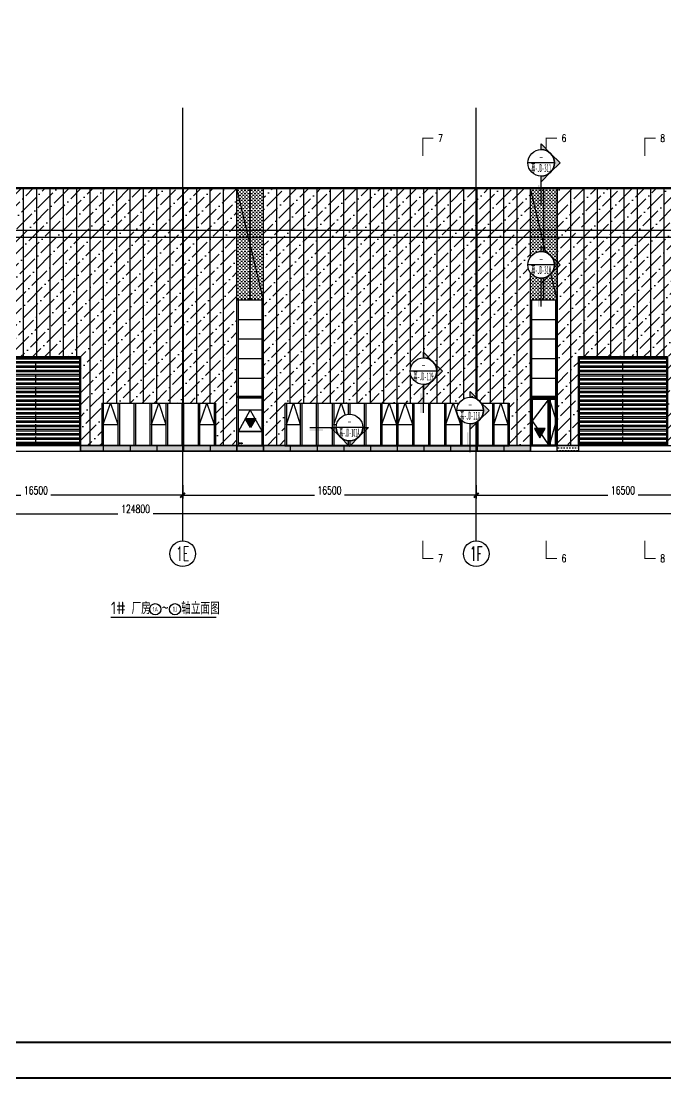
# Model space of a CAD drawing. Extents: x -2072575 to 87763, y 445513 to 805276.
# Drawn here: x -1997922 to -1961680, y 472207 to 531657 of the extents above; entities that cross this region are included whole.
import ezdxf
from ezdxf.enums import TextEntityAlignment as Align

# ---------------------------------------------------------------- set-up
doc = ezdxf.new("R2010")
doc.units = 0
doc.header["$LTSCALE"] = 1000
for name, pattern in [('__DASH', [0.35, 0.25, -0.1]), ('CENTER', [2, 1.25, -0.25, 0.25, -0.25]), ('CENTER2', [28.575, 19.05, -3.175, 3.175, -3.175]), ('DOT', [0.25, 0, -0.25]), ('DOTE', [2.42, 2, -0.2, 0.02, -0.2])]:
    doc.linetypes.add(name, pattern=pattern)
doc.layers.get('Defpoints').update_dxf_attribs({"color": 210})
for name, color, linetype in [('!ZN1-填充-8', 8, 'Continuous'), ('!ZN1-文字-7', 7, 'Continuous'), ('!ZN1-标注-173', 173, 'Continuous'), ('!ZN3-玻璃幕墙-4', 4, 'Continuous'), ('!ZN4-辅助材料-1', 1, 'Continuous'), ('!ZN7-索引-3', 3, 'Continuous'), ('0-cxFrame', 155, 'Continuous'), ('3符号', 3, 'Continuous'), ('3铝板幕墙', 3, 'Continuous'), ('4玻璃幕墙', 4, 'Continuous'), ('A-AXIS-DOTE', 14, 'DOTE'), ('A-AXIS-DP', 126, 'Continuous'), ('A-HATCH-2', 251, 'Continuous'), ('A-LIN-V', 9, 'Continuous'), ('A-门窗表显示尺寸', 160, 'Continuous'), ('AS-WALL', 40, 'Continuous'), ('DIM', 173, 'Continuous'), ('DIM_SYMB', 3, 'Continuous'), ('DOT', 8, 'DOT'), ('DOTE', 1, 'CENTER'), ('IE-填充-JYZS', 7, 'Continuous'), ('PUB_TEXT', 7, 'Continuous'), ('压型钢板', 23, 'Continuous')]:
    doc.layers.add(name, color=color, linetype=linetype)
doc.layers.add('0-cxText', color=131, linetype='Continuous', lineweight=25)
doc.layers.add('A-WALL-HATCH', color=8, linetype='Continuous', lineweight=13)
doc.styles.add('_TCH_AXIS', font='COMPLEX', dxfattribs={"bigfont": 'GBCBIG'})
doc.styles.add('_TCH_LABEL', font='COMPLEX', dxfattribs={"bigfont": 'GBCBIG'})
doc.styles.add('A-STANDARD', font='SIMPLEX', dxfattribs={"bigfont": 'GBCBIG'})
doc.styles.add('cx_tuming', font='simhei.ttf')
doc.styles.add('cx_tuqian1', font='')
doc.styles.add('DHTEXT-1', font='romans.shx', dxfattribs={"width": 0.7, "bigfont": 'chinese.shx'})
doc.styles.get("Standard").update_dxf_attribs({"font": 'gbenor.shx', "bigfont": 'gbcbig.shx'})
doc.styles.add('中南符号', font='simhei.ttf')
doc.styles.add('样式 1', font='romans.shx', dxfattribs={"width": 0.7, "bigfont": 'chinese.shx'})
doc.styles.add('黑体', font='simhei.ttf', dxfattribs={"height": 12})
doc.styles.get('cx_tuqian1').set_extended_font_data('SimSun')
doc.dimstyles.new('ZN180', dxfattribs={"dimscale": 180, "dimtxt": 2.5, "dimasz": 1.5, "dimexe": 1, "dimexo": 2, "dimgap": 0.9, "dimtad": 1, "dimdec": 0, "dimdsep": 46, "dimtxsty": 'DHTEXT-1', "dimblk": 'ARCHTICK', "dimcen": 2.5, "dimclrd": 173, "dimclre": 173, "dimclrt": 7, "dimazin": 2, "dimtfac": 1, "dimtdec": 0, "dimtix": 1, "dimtmove": 2, "dimatfit": 3, "dimfxl": 0, "dimarcsym": 0})
pattern_1 = [(45, (0, 4578.2), (252.5697, 926.08891), [1190.625, -238.125, 0, -238.125])]
pattern_2 = [(0, (0, 4578.19), (95.25, 95.25), [95.25, -95.25])]

# ---------------------------------------------------------------- blocks, each defined once
blk = doc.blocks.new('*U88')
at = {"layer": '!ZN3-玻璃幕墙-4', "color": 7, "ltscale": 10}
blk.add_lwpolyline([(0, 0), (670, 1200), (1340, 0)], dxfattribs=at)
blk = doc.blocks.new('消防救援口标识')
blk.add_wipeout([(0, 0), (-150, 260), (150, 260)]).dxf.layer = '!ZN1-标注-173'
at = {"layer": '!ZN1-填充-8'}
h = blk.add_hatch(color=252, dxfattribs=at)
h.dxf.hatch_style = 1
h.paths.add_polyline_path([(0, 0), (-150, 260), (150, 260)])
at = {"layer": '!ZN1-标注-173'}
blk.add_lwpolyline([(0, 0), (-150, 260), (150, 260)], close=True, dxfattribs=at)
at = {"layer": '!ZN1-文字-7', "ltscale": 1.5, "style": '样式 1', "width": 0.7}
blk.add_text('消', height=120, dxfattribs=at).set_placement((-62, 164), align=Align.MIDDLE_LEFT)
blk = doc.blocks.new('er446')
at = {"layer": '4玻璃幕墙', "ltscale": 1.5}
for p, q in [((-1821070, 519237), (-1822410, 519237)), ((-1821070, 518037), (-1822410, 518037))]:
    blk.add_line(p, q, dxfattribs=at)
at = {"layer": '!ZN3-玻璃幕墙-4', "ltscale": 500}
blk.add_blockref('*U88', (-1822410, 518037), dxfattribs=at)
at = {"layer": 'A-门窗表显示尺寸', "color": 3, "style": 'A-STANDARD', "width": 0.705882}
blk.add_text('C1584', height=59.5, dxfattribs=at).set_placement((-1822380, 517350))
at = {"layer": '!ZN4-辅助材料-1', "xscale": 2, "yscale": 2, "zscale": 2}
blk.add_blockref('消防救援口标识', (-1821724, 518256), dxfattribs=at)
blk = doc.blocks.new('w4243')
at = {"layer": '!ZN4-辅助材料-1', "xscale": 2, "yscale": 2, "zscale": 2}
blk.add_blockref('消防救援口标识', (-1646421, 506714), dxfattribs=at)
blk = doc.blocks.new('WM1328')
at = {"layer": '4玻璃幕墙'}
for p, q in [((-1822540, 519937), (-1821040, 519937)), ((-1822540, 517237), (-1822540, 519937)), ((-1822490, 517237), (-1822490, 519887)), ((-1822490, 519887), (-1822090, 519887)), ((-1822440, 517287), (-1822440, 519837)), ((-1822440, 519837), (-1822140, 519837)), ((-1822090, 519887), (-1821090, 519887)), ((-1822040, 519837), (-1821140, 519837)), ((-1821040, 517237), (-1822540, 517237)), ((-1822140, 517287), (-1822440, 517287)), ((-1821140, 517287), (-1822040, 517287))]:
    blk.add_line(p, q, dxfattribs=at)
at = {"layer": 'A-WALL-HATCH'}
blk.add_blockref('w4243', (-175149, 10966), dxfattribs=at)
at = {"layer": '4玻璃幕墙'}
for p, q in [((-1822140, 519837), (-1822140, 517287)), ((-1822090, 517237), (-1822090, 519887)), ((-1822040, 517287), (-1822040, 519837)), ((-1821140, 519837), (-1821140, 517287)), ((-1821090, 519887), (-1821090, 517237)), ((-1821040, 519937), (-1821040, 517237))]:
    blk.add_line(p, q, dxfattribs=at)
for points in [[(-1822090, 519887), (-1822490, 518640), (-1822090, 517237)], [(-1822090, 519887), (-1821140, 518630), (-1822090, 517237)]]:
    blk.add_lwpolyline(points, dxfattribs=at)
blk = doc.blocks.new('_ArchTick')
at = {"color": 0, "linetype": 'ByBlock', "const_width": 0.4}
blk.add_lwpolyline([(-0.5, -0.5), (0.5, 0.5)], dxfattribs=at)
blk = doc.blocks.new('*D2029')
at = {"layer": 'Defpoints', "color": 0, "ltscale": 1800, "transparency": 16777216}
for p in [(0, -1855), (124800, -1855), (124800, -3824)]:
    blk.add_point(p, dxfattribs=at)
at = {"layer": 'DIM', "color": 173, "linetype": 'ByBlock', "lineweight": -2, "ltscale": 1800, "transparency": 16777216}
for p, q in [((0, -2215), (0, -4004)), ((124800, -2215), (124800, -4004)), ((0, -3824), (61456, -3824)), ((124800, -3824), (63445, -3824))]:
    blk.add_line(p, q, dxfattribs=at)
at = {"layer": 'DIM', "color": 173, "lineweight": -2, "ltscale": 1800, "transparency": 16777216, "xscale": 270, "yscale": 270, "zscale": 270, "rotation": 180}
blk.add_blockref('_ArchTick', (0, -3824), dxfattribs=at)
at = {"layer": 'DIM', "color": 173, "lineweight": -2, "ltscale": 1800, "transparency": 16777216, "xscale": 270, "yscale": 270, "zscale": 270}
blk.add_blockref('_ArchTick', (124800, -3824), dxfattribs=at)
at = {"layer": 'DIM', "color": 7, "ltscale": 1800, "transparency": 16777216, "insert": (62450, -3549), "char_height": 450, "attachment_point": 5, "style": 'DHTEXT-1'}
blk.add_mtext('124800', dxfattribs=at)
blk = doc.blocks.new('*D2037')
at = {"layer": 'Defpoints', "color": 0, "ltscale": 1800, "transparency": 16777216}
for p in [(81600, -1855), (98100, -1855), (98100, -2784)]:
    blk.add_point(p, dxfattribs=at)
at = {"layer": 'DIM', "color": 173, "linetype": 'ByBlock', "lineweight": -2, "ltscale": 1800, "transparency": 16777216}
for p, q in [((81600, -2215), (81600, -2964)), ((98100, -2215), (98100, -2964)), ((81600, -2784), (89006, -2784)), ((98100, -2784), (90695, -2784))]:
    blk.add_line(p, q, dxfattribs=at)
at = {"layer": 'DIM', "color": 173, "lineweight": -2, "ltscale": 1800, "transparency": 16777216, "xscale": 270, "yscale": 270, "zscale": 270, "rotation": 180}
blk.add_blockref('_ArchTick', (81600, -2784), dxfattribs=at)
at = {"layer": 'DIM', "color": 173, "lineweight": -2, "ltscale": 1800, "transparency": 16777216, "xscale": 270, "yscale": 270, "zscale": 270}
blk.add_blockref('_ArchTick', (98100, -2784), dxfattribs=at)
at = {"layer": 'DIM', "color": 7, "ltscale": 1800, "transparency": 16777216, "insert": (89850, -2509), "char_height": 450, "attachment_point": 5, "style": 'DHTEXT-1'}
blk.add_mtext('16500', dxfattribs=at)
blk = doc.blocks.new('*D2038')
at = {"layer": 'Defpoints', "color": 0, "ltscale": 1800, "transparency": 16777216}
for p in [(65100, -1855), (81600, -1855), (81600, -2784)]:
    blk.add_point(p, dxfattribs=at)
at = {"layer": 'DIM', "color": 173, "linetype": 'ByBlock', "lineweight": -2, "ltscale": 1800, "transparency": 16777216}
for p, q in [((65100, -2215), (65100, -2964)), ((81600, -2215), (81600, -2964)), ((65100, -2784), (72506, -2784)), ((81600, -2784), (74195, -2784))]:
    blk.add_line(p, q, dxfattribs=at)
at = {"layer": 'DIM', "color": 173, "lineweight": -2, "ltscale": 1800, "transparency": 16777216, "xscale": 270, "yscale": 270, "zscale": 270, "rotation": 180}
blk.add_blockref('_ArchTick', (65100, -2784), dxfattribs=at)
at = {"layer": 'DIM', "color": 173, "lineweight": -2, "ltscale": 1800, "transparency": 16777216, "xscale": 270, "yscale": 270, "zscale": 270}
blk.add_blockref('_ArchTick', (81600, -2784), dxfattribs=at)
at = {"layer": 'DIM', "color": 7, "ltscale": 1800, "transparency": 16777216, "insert": (73350, -2509), "char_height": 450, "attachment_point": 5, "style": 'DHTEXT-1'}
blk.add_mtext('16500', dxfattribs=at)
blk = doc.blocks.new('*D2039')
at = {"layer": 'Defpoints', "color": 0, "ltscale": 1800, "transparency": 16777216}
for p in [(48600, -1855), (65100, -1855), (65100, -2784)]:
    blk.add_point(p, dxfattribs=at)
at = {"layer": 'DIM', "color": 173, "linetype": 'ByBlock', "lineweight": -2, "ltscale": 1800, "transparency": 16777216}
for p, q in [((48600, -2215), (48600, -2964)), ((65100, -2215), (65100, -2964)), ((48600, -2784), (56006, -2784)), ((65100, -2784), (57695, -2784))]:
    blk.add_line(p, q, dxfattribs=at)
at = {"layer": 'DIM', "color": 173, "lineweight": -2, "ltscale": 1800, "transparency": 16777216, "xscale": 270, "yscale": 270, "zscale": 270, "rotation": 180}
blk.add_blockref('_ArchTick', (48600, -2784), dxfattribs=at)
at = {"layer": 'DIM', "color": 173, "lineweight": -2, "ltscale": 1800, "transparency": 16777216, "xscale": 270, "yscale": 270, "zscale": 270}
blk.add_blockref('_ArchTick', (65100, -2784), dxfattribs=at)
at = {"layer": 'DIM', "color": 7, "ltscale": 1800, "transparency": 16777216, "insert": (56850, -2509), "char_height": 450, "attachment_point": 5, "style": 'DHTEXT-1'}
blk.add_mtext('16500', dxfattribs=at)
blk = doc.blocks.new('卓越-轴号')
blk.add_circle((0, 0), 4)
at = {"color": 0, "style": '_TCH_AXIS', "width": 1.041667, "flags": 8}
blk.add_attdef('A', text='', height=4.48, dxfattribs=at).set_placement((-2, -2.24), (2, -2.24), align=Align.FIT)
blk = doc.blocks.new('*U91')
at = {"layer": '!ZN3-玻璃幕墙-4', "color": 7, "ltscale": 10}
blk.add_lwpolyline([(0, 0), (415, 1200), (830, 0)], dxfattribs=at)
blk = doc.blocks.new('*U89')
at = {"layer": '!ZN3-玻璃幕墙-4', "color": 7, "ltscale": 10}
blk.add_lwpolyline([(0, 0), (410, 1200), (820, 0)], dxfattribs=at)
blk = doc.blocks.new('*U92')
at = {"layer": '!ZN3-玻璃幕墙-4', "color": 7, "ltscale": 10}
blk.add_lwpolyline([(0, 0), (390, 1200), (780, 0)], dxfattribs=at)
blk = doc.blocks.new('TK22.A1 L(Dragon)')
at = {"layer": '0-cxFrame', "color": 7, "const_width": 0.5}
blk.add_lwpolyline([(0, 0), (-841, 0), (-841, 594), (0, 594)], close=True, dxfattribs=at)
at = {"layer": '0-cxFrame', "const_width": 0.5}
blk.add_lwpolyline([(-80, 10), (-821, 10), (-821, 584), (-80, 584)], close=True, dxfattribs=at)
at = {"style": '黑体', "flags": 4}
blk.add_attdef('图幅', text='', height=3.3, dxfattribs=at).set_placement((-40, 3), align=Align.RIGHT)
at = {"layer": '0-cxText', "flags": 4}
for tag, height, style, p in [('建设单位', 3.5, 'cx_tuming', (-45, 240)), ('项目名称', 3.5, 'cx_tuming', (-45, 210)), ('子项名称', 3.5, 'cx_tuming', (-45, 180)), ('工程编号', 3.3, 'cx_tuqian1', (-35, 165)), ('图名1', 3.5, 'cx_tuming', (-45, 87)), ('图名2', 3.5, 'cx_tuming', (-45, 79)), ('图名3', 3.5, 'cx_tuming', (-45, 71)), ('出图日期', 3.3, 'cx_tuqian1', (-39, 60)), ('专业', 3.3, 'cx_tuqian1', (-55, 52)), ('图号', 3.3, 'cx_tuqian1', (-55, 44)), ('版次', 3.3, 'cx_tuqian1', (-20, 44))]:
    blk.add_attdef(tag, text='', height=height, dxfattribs=dict(at, style=style)).set_placement(p, align=Align.MIDDLE)
at = {"layer": 'Defpoints', "color": 6, "flags": 4}
for tag, height, style, p in [('tufu', 3.3, '黑体', (-12, 12)), ('dwfname', 4, 'cx_tuqian1', (-80, 3))]:
    blk.add_attdef(tag, text='', height=height, dxfattribs=dict(at, style=style)).set_placement(p, align=Align.RIGHT)
blk = doc.blocks.new('*U142')
at = {"const_width": 0.5}
for points in [[(6, 0), (0, 0), (0, -10)], [(6, -236.19), (0, -236.19), (0, -226.19)]]:
    blk.add_lwpolyline(points, dxfattribs=at)
at = {"color": 0, "style": '_TCH_LABEL', "width": 0.705882, "flags": 8}
for tag, p in [('编号上', (10.01, 0)), ('编号下', (10.01, -236.19))]:
    blk.add_attdef(tag, text='', height=4.25, dxfattribs=at).set_placement(p, align=Align.MIDDLE_CENTER)
blk = doc.blocks.new('*U151')
blk.add_trace([(0, -1.25), (0, -0.75), (5, -1.25), (5, -0.75)])
blk = doc.blocks.new('*U152')
at = {"linetype": 'Continuous'}
blk.add_wipeout([(0.09, -5), (0.46, -4.98), (0.83, -4.94), (1.19, -4.86), (1.55, -4.76), (1.89, -4.63), (2.23, -4.48), (2.55, -4.3), (2.87, -4.1), (3.16, -3.88), (3.44, -3.64), (3.7, -3.37), (3.94, -3.09), (4.15, -2.79), (4.35, -2.48), (4.52, -2.15), (4.67, -1.81), (4.79, -1.46), (4.88, -1.1), (4.95, -0.74), (4.99, -0.37), (5, 0), (4.99, 0.37), (4.95, 0.74), (4.88, 1.1), (4.79, 1.46), (4.67, 1.81), (4.52, 2.15), (4.35, 2.48), (4.15, 2.79), (3.94, 3.09), (3.7, 3.37), (3.44, 3.64), (3.16, 3.88), (2.87, 4.1), (2.55, 4.3), (2.23, 4.48), (1.89, 4.63), (1.55, 4.76), (1.19, 4.86), (0.83, 4.94), (0.46, 4.98), (0.09, 5), (-0.28, 5), (-0.65, 4.96), (-1.01, 4.9), (-1.37, 4.81), (-1.72, 4.7), (-2.07, 4.56), (-2.4, 4.42), (-2.72, 4.21), (-3.02, 3.99), (-3.31, 3.76), (-3.57, 3.51), (-3.82, 3.23), (-4.05, 2.94), (-4.26, 2.64), (-4.44, 2.31), (-4.6, 1.98), (-4.73, 1.63), (-4.84, 1.28), (-4.92, 0.92), (-4.98, 0.55), (-5, 0.18), (-5, -0.18), (-4.98, -0.55), (-4.92, -0.92), (-4.84, -1.28), (-4.73, -1.63), (-4.6, -1.98), (-4.44, -2.31), (-4.26, -2.64), (-4.05, -2.94), (-3.82, -3.23), (-3.57, -3.51), (-3.31, -3.76), (-3.02, -3.99), (-2.72, -4.21), (-2.4, -4.4), (-2.07, -4.56), (-1.72, -4.7), (-1.37, -4.81), (-1.01, -4.9), (-0.65, -4.96), (-0.28, -5)], dxfattribs=at)
h = blk.add_hatch(color=256)
h.paths.add_polyline_path([(-3.54, -3.54), (-7.07, 0), (-5, 0, 0.198912)])
h.paths.add_polyline_path([(3.54, -3.54), (0, -7.07), (-3.54, -3.54, 0.414214)])
h.paths.add_polyline_path([(5, 0), (7.07, 0), (3.54, -3.54, 0.198912)])
for points in [[(-7.07, 0), (-5, 0, 0.198912), (-3.54, -3.54), (-7.07, 0)], [(5, 0), (7.07, 0), (3.54, -3.54, 0.198912), (5, 0)], [(-3.54, -3.54, 0.414214), (3.54, -3.54), (0, -7.07), (-3.54, -3.54, 0.414214)]]:
    blk.add_lwpolyline(points, format="xyb", close=True)
at = {"ltscale": 10}
blk.add_circle((0, 0), 5, dxfattribs=at)
blk = doc.blocks.new('Zsymbol-CutIndexes_3')
at = {"linetype": 'Continuous'}
blk.add_line((5.01, 0), (-5.01, 0), dxfattribs=at)
at = {"color": 0, "style": '中南符号'}
blk.add_attdef('视图', text='', height=3, dxfattribs=at).set_placement((0, 0), align=Align.BOTTOM_CENTER)
at = {"color": 0, "style": '中南符号', "width": 0.692568}
blk.add_attdef('图号', text='', height=3, dxfattribs=at).set_placement((-3.74, -3.44), (3.73, -3.44), align=Align.FIT)
blk = doc.blocks.new('JLM5050')
at = {"layer": 'A-HATCH-2'}
h = blk.add_hatch(dxfattribs=at)
h.set_pattern_fill('ANSI32', color=256, scale=50, angle=45)
h.set_pattern_definition([(180, (0, 0), (-1e-14, -238.125), []), (180, (-79.38, 79.38), (-1e-14, -238.125), [])])
h.paths.add_polyline_path([(-1643430, 522187), (-1638530, 522187), (-1638530, 517287), (-1643430, 517287)])
at = {"layer": 'A-AXIS-DOTE', "linetype": '__DASH', "ltscale": 2}
blk.add_line((-1640980, 517237), (-1640980, 522237), dxfattribs=at)
at = {"layer": 'A-LIN-V'}
blk.add_lwpolyline([(-1643480, 522237), (-1638480, 522237), (-1638480, 517237), (-1643480, 517237)], close=True, dxfattribs=at)
at = {"layer": 'A-门窗表显示尺寸'}
blk.add_lwpolyline([(-1643430, 522187), (-1638530, 522187), (-1638530, 517287), (-1643430, 517287)], close=True, dxfattribs=at)
at = {"layer": 'A-门窗表显示尺寸', "color": 3, "style": 'A-STANDARD', "width": 0.705882}
blk.add_text('JLM5050', height=59.5, dxfattribs=at).set_placement((-1643230, 517317))
blk = doc.blocks.new('*U153')
blk.add_trace([(0, 1.25), (0, 0.75), (7.38, 1.25), (7.38, 0.75)])
blk = doc.blocks.new('20250924150415')
at = {"ltscale": 10}
blk.add_wipeout([(0, 0), (0, 120), (1500, 120), (1500, 0)], dxfattribs=at).dxf.layer = '3铝板幕墙'
at = {"layer": '!ZN1-填充-8'}
h = blk.add_hatch(dxfattribs=at)
h.set_pattern_fill('DOTS', color=141, scale=20, style=0)
h.set_pattern_definition([(0, (1780047.875, -510492.864), (15.875, 31.75), [0, -31.75])])
h.paths.add_polyline_path([(0, 120), (1500, 120), (1500, 0), (0, 0)])
blk = doc.blocks.new('20250821135809')
at = {"layer": 'DOT', "linetype": 'CENTER2', "ltscale": 18}
for p, q in [((132193.4, 14500), (12930.2, 14500)), ((132193.4, 12100), (12930.2, 12100)), ((132193.4, 11700), (12930.2, 11700)), ((132193.4, 0), (-7168.5, 0))]:
    blk.add_line(p, q, dxfattribs=at)
at = {"layer": 'DOTE', "ltscale": 180}
for p, q in [((65100, -5350), (65100, 18985.3)), ((81600, -5350), (81600, 18985.3))]:
    blk.add_line(p, q, dxfattribs=at)
at = {"layer": '3符号', "color": 7}
ref = blk.add_blockref('卓越-轴号', (65101.1, -6070), dxfattribs=dict(at, xscale=180, yscale=180, zscale=180))
ref.add_attrib('A', '1E', dxfattribs={"layer": '0', "color": 0, "height": 806.4, "style": '_TCH_AXIS', "width": 0.604839}).set_placement((64741.1, -6473.2), (65461.1, -6473.2), align=Align.FIT)
ref = blk.add_blockref('卓越-轴号', (81601.1, -6070), dxfattribs=dict(at, xscale=180, yscale=180, zscale=180))
ref.add_attrib('A', '1F', dxfattribs={"layer": '0', "color": 0, "height": 806.4, "style": '_TCH_AXIS', "width": 0.604839}).set_placement((81241.1, -6473.2), (81961.1, -6473.2), align=Align.FIT)
at = {"layer": 'DIM', "ltscale": 1800}
for base, p1, p2, picture, middle in [((124800, -3824.1), (0, -1854.7), (124800, -1854.7), '*D2029', (62450, -3549.1)), ((65100, -2784.1), (48600, -1854.7), (65100, -1854.7), '*D2039', (56850, -2509.1)), ((81600, -2784.1), (65100, -1854.7), (81600, -1854.7), '*D2038', (73350, -2509.1)), ((98100, -2784.1), (81600, -1854.7), (98100, -1854.7), '*D2037', (89850, -2509.1))]:
    dim = blk.add_linear_dim(base=base, p1=p1, p2=p2, angle=0, dimstyle='ZN180', dxfattribs=at)
    dim.commit()
    dim.dimension.update_dxf_attribs({"geometry": picture, "text_midpoint": middle, "dimtype": 129})

msp = doc.modelspace()

# ---------------------------------------------------------------- hatches: boundary and pattern name
at = {"layer": '!ZN1-填充-8'}
h = msp.add_hatch(dxfattribs=at)
h.set_pattern_fill('ANSI36', color=256, scale=300, style=0)
h.set_pattern_definition(pattern_1)
h.paths.add_polyline_path([(-1969289.9, 507804.7), (-1972789.9, 507804.7), (-1983089.9, 507804.7), (-1983089.9, 507792.9), (-1970489.9, 507792.9), (-1970489.9, 510192.9), (-1976889.9, 510192.9), (-1978089.9, 510192.9), (-1983089.9, 510192.9), (-1983089.9, 507804.7), (-1984289.9, 507804.7), (-1984289.9, 522242.9), (-1969289.9, 522242.9)])
h = msp.add_hatch(dxfattribs=at)
h.set_pattern_fill('DOTS', color=141, scale=100, style=0)
h.paths.add_polyline_path([(-1994589.9, 507804.7), (-1969289.9, 507804.7), (-1969289.9, 507492.9), (-1994589.9, 507492.9)])
h = msp.add_hatch(dxfattribs=at)
h.set_pattern_fill('DOTS', color=141, scale=100, style=0)
h.paths.add_polyline_path([(-1967789.9, 507804.7), (-1966589.9, 507804.7), (-1966589.9, 507492.9), (-1967789.9, 507492.9)])
at = {"layer": 'IE-填充-JYZS', "ltscale": 10}
h = msp.add_hatch(dxfattribs=at)
h.set_pattern_fill('DOTS', color=141, scale=10)
h.set_pattern_definition([(0, (-2039989.896, 522242.864), (7.9375, 15.875), [0, -15.875])])
h.paths.add_polyline_path([(-2039989.9, 522292.9), (-1928239.9, 522292.9), (-1928239.9, 522242.9), (-2039989.9, 522242.9)])
h = msp.add_hatch(dxfattribs=at)
h.set_pattern_fill('DASH', color=253, scale=100)
h.set_pattern_definition(pattern_2)
h.paths.add_polyline_path([(-1985789.9, 515992.9), (-1984289.9, 515992.9), (-1984289.9, 522242.9), (-1985789.9, 522242.9)])
h = msp.add_hatch(dxfattribs=at)
h.set_pattern_fill('DASH', color=253, scale=100)
h.set_pattern_definition(pattern_2)
h.paths.add_polyline_path([(-1969289.9, 515992.9), (-1967789.9, 515992.9), (-1967789.9, 522242.9), (-1969289.9, 522242.9)])

# ---------------------------------------------------------------- linework, layer by layer
at = {"layer": '!ZN7-索引-3', "ltscale": 3}
for p, q in [((-1968687.1, 521348.2), (-1968687.1, 523692.2)), ((-1968687.1, 515614.2), (-1968687.1, 517958.2)), ((-1975303.1, 509638), (-1975303.1, 511982)), ((-1972679.3, 507431.2), (-1972679.3, 509775.2)), ((-1981698, 508818.3), (-1979462.9, 508818.3))]:
    msp.add_line(p, q, dxfattribs=at)
at = {"layer": '3铝板幕墙', "ltscale": 2000}
for p, q in [((-1997789.9, 522292.9), (-1997789.9, 522242.9)), ((-1995539.9, 522292.9), (-1995539.9, 522242.9)), ((-1994039.9, 522292.9), (-1994039.9, 522242.9)), ((-1992539.9, 522292.9), (-1992539.9, 522242.9)), ((-1991039.9, 522292.9), (-1991039.9, 522242.9)), ((-1989539.9, 522292.9), (-1989539.9, 522242.9)), ((-1988039.9, 522292.9), (-1988039.9, 522242.9)), ((-1986539.9, 522292.9), (-1986539.9, 522242.9)), ((-1985789.9, 522292.9), (-1985789.9, 522242.9)), ((-1984289.9, 522292.9), (-1984289.9, 522242.9)), ((-1982789.9, 522292.9), (-1982789.9, 522242.9)), ((-1981289.9, 522292.9), (-1981289.9, 522242.9)), ((-1979789.9, 522292.9), (-1979789.9, 522242.9)), ((-1978289.9, 522292.9), (-1978289.9, 522242.9)), ((-1976789.9, 522292.9), (-1976789.9, 522242.9)), ((-1975289.9, 522292.9), (-1975289.9, 522242.9)), ((-1973789.9, 522292.9), (-1973789.9, 522242.9)), ((-1972289.9, 522292.9), (-1972289.9, 522242.9)), ((-1970789.9, 522292.9), (-1970789.9, 522242.9)), ((-1969289.9, 522292.9), (-1969289.9, 522242.9)), ((-1967789.9, 522292.9), (-1967789.9, 522242.9)), ((-1966289.9, 522292.9), (-1966289.9, 522242.9)), ((-1964789.9, 522292.9), (-1964789.9, 522242.9)), ((-1963289.9, 522292.9), (-1963289.9, 522242.9)), ((-1961789.9, 522292.9), (-1961789.9, 522242.9)), ((-1994589.9, 507804.7), (-1994589.9, 507492.9)), ((-1993309.9, 507804.7), (-1993309.9, 507492.9)), ((-1991789.9, 507804.7), (-1991789.9, 507492.9)), ((-1990289.9, 507804.7), (-1990289.9, 507492.9)), ((-1988789.9, 507804.7), (-1988789.9, 507492.9)), ((-1987289.9, 507804.7), (-1987289.9, 507492.9)), ((-1982789.9, 507804.7), (-1982789.9, 507492.9)), ((-1981289.9, 507804.7), (-1981289.9, 507492.9)), ((-1976789.9, 507804.7), (-1976789.9, 507492.9)), ((-1975289.9, 507804.7), (-1975289.9, 507492.9)), ((-1973789.9, 507804.7), (-1973789.9, 507492.9)), ((-1972289.9, 507804.7), (-1972289.9, 507492.9)), ((-1970789.9, 507804.7), (-1970789.9, 507492.9)), ((-1966589.9, 507804.7), (-1966589.9, 507492.9))]:
    msp.add_line(p, q, dxfattribs=at)
at = {"layer": '3铝板幕墙', "ltscale": 10}
msp.add_line((-1966589.9, 507804.7), (-2038839.9, 507804.7), dxfattribs=at)
msp.add_lwpolyline([(-2039989.9, 522292.9), (-1928239.9, 522292.9), (-1928239.9, 522242.9), (-2039989.9, 522242.9)], close=True, dxfattribs=at)
at = {"layer": '4玻璃幕墙', "ltscale": 1.5}
for p, q in [((-1985789.9, 515992.9), (-1984289.9, 515992.9)), ((-1969289.9, 515992.9), (-1967789.9, 515992.9)), ((-1985709.9, 514892.9), (-1984369.9, 514892.9)), ((-1969209.9, 514892.9), (-1967869.9, 514892.9)), ((-1985709.9, 513792.9), (-1984369.9, 513792.9)), ((-1969209.9, 513792.9), (-1967869.9, 513792.9)), ((-1985709.9, 512692.9), (-1984369.9, 512692.9)), ((-1969209.9, 512692.9), (-1967869.9, 512692.9)), ((-1985709.9, 511592.9), (-1984369.9, 511592.9)), ((-1969209.9, 511592.9), (-1967869.9, 511592.9)), ((-1993389.9, 510192.9), (-1986989.9, 510193.4)), ((-1993389.9, 510192.9), (-1993389.9, 507792.9)), ((-1993309.9, 510192.9), (-1993309.9, 507792.9)), ((-1992479.9, 510192.9), (-1992479.9, 507792.9)), ((-1992399.9, 510192.9), (-1992399.9, 507792.9)), ((-1991579.9, 510192.9), (-1991579.9, 507792.9)), ((-1991499.9, 510192.9), (-1991499.9, 507792.9)), ((-1990679.9, 510192.9), (-1990679.9, 507792.9)), ((-1990599.9, 510192.9), (-1990599.9, 507792.9)), ((-1989779.9, 510192.9), (-1989779.9, 507792.9)), ((-1989699.9, 510192.9), (-1989699.9, 507792.9)), ((-1988879.9, 510192.9), (-1988879.9, 507792.9)), ((-1988799.9, 510192.9), (-1988799.9, 507792.9)), ((-1987979.9, 510193.4), (-1987979.9, 507793.4)), ((-1987899.9, 510193.4), (-1987899.9, 507793.4)), ((-1987069.9, 510193.4), (-1987069.9, 507793.4)), ((-1986989.9, 510193.4), (-1986989.9, 507793.4)), ((-1985709.9, 510492.9), (-1984369.9, 510492.9)), ((-1983089.9, 510192.9), (-1983089.9, 507792.9)), ((-1983089.9, 510192.9), (-1970489.9, 510192.9)), ((-1983009.9, 510192.9), (-1983009.9, 507792.9)), ((-1982229.9, 510192.9), (-1982229.9, 507792.9)), ((-1982149.9, 510192.9), (-1982149.9, 507792.9)), ((-1981329.9, 510192.9), (-1981329.9, 507792.9)), ((-1981249.9, 510192.9), (-1981249.9, 507792.9)), ((-1980429.9, 510192.9), (-1980429.9, 507792.9)), ((-1980349.9, 510192.9), (-1980349.9, 507792.9)), ((-1979529.9, 510192.9), (-1979529.9, 507792.9)), ((-1979449.9, 510192.9), (-1979449.9, 507792.9)), ((-1978629.9, 510192.9), (-1978629.9, 507792.9)), ((-1978549.9, 510192.9), (-1978549.9, 507792.9)), ((-1977729.9, 510192.9), (-1977729.9, 507792.9)), ((-1977649.9, 510192.9), (-1977649.9, 507792.9)), ((-1976829.9, 510192.9), (-1976829.9, 507792.9)), ((-1976749.9, 510192.9), (-1976749.9, 507792.9)), ((-1975929.9, 510192.9), (-1975929.9, 507792.9)), ((-1975849.9, 510192.9), (-1975849.9, 507792.9)), ((-1975029.9, 510192.9), (-1975029.9, 507792.9)), ((-1974949.9, 510192.9), (-1974949.9, 507792.9)), ((-1974129.9, 510192.9), (-1974129.9, 507792.9)), ((-1974049.9, 510192.9), (-1974049.9, 507792.9)), ((-1973229.9, 510192.9), (-1973229.9, 507792.9)), ((-1973149.9, 510192.9), (-1973149.9, 507792.9)), ((-1972329.9, 510192.9), (-1972329.9, 507792.9)), ((-1972249.9, 510192.9), (-1972249.9, 507792.9)), ((-1971429.9, 510192.9), (-1971429.9, 507792.9)), ((-1971349.9, 510192.9), (-1971349.9, 507792.9)), ((-1970569.9, 510192.9), (-1970569.9, 507792.9)), ((-1970489.9, 510192.9), (-1970489.9, 507792.9)), ((-1993309.9, 508992.9), (-1992479.9, 508992.9)), ((-1990599.9, 508992.9), (-1989779.9, 508992.9)), ((-1987899.9, 508992.9), (-1987069.9, 508992.9)), ((-1983009.9, 508992.9), (-1982229.9, 508992.9)), ((-1980349.9, 508992.9), (-1979529.9, 508992.9)), ((-1977649.9, 508992.9), (-1976829.9, 508992.9)), ((-1976749.9, 508992.9), (-1975929.9, 508992.9)), ((-1974049.9, 508992.9), (-1973229.9, 508992.9)), ((-1971349.9, 508992.9), (-1970569.9, 508992.9)), ((-1986989.9, 507792.9), (-1993389.9, 507792.9)), ((-1983089.9, 507792.9), (-1970489.9, 507792.9))]:
    msp.add_line(p, q, dxfattribs=at)
at = {"layer": 'A-LIN-V'}
for p, q in [((-2038739.9, 522292.9), (-1928239.9, 522292.9)), ((-2038739.9, 522242.9), (-1928239.9, 522242.9)), ((-1984289.9, 522292.9), (-1985789.9, 522292.9)), ((-1985789.9, 507492.9), (-1985789.9, 522242.9)), ((-1984289.9, 522242.9), (-1985789.9, 522242.9)), ((-1984289.9, 507492.9), (-1984289.9, 522242.9)), ((-1967789.9, 522292.9), (-1969289.9, 522292.9)), ((-1967789.9, 522242.9), (-1969289.9, 522242.9)), ((-1994589.9, 507792.9), (-1994589.9, 507492.9)), ((-1984289.9, 507792.9), (-1985789.9, 507792.9)), ((-1966589.9, 507792.9), (-1966589.9, 507492.9))]:
    msp.add_line(p, q, dxfattribs=at)
at = {"layer": 'AS-WALL'}
msp.add_line((-2061108.4, 507492.9), (-1921746.5, 507492.9), dxfattribs=at)
for points in [[(-1984289.9, 515992.9), (-1984289.9, 515992.9), (-1985789.9, 522242.9)], [(-1967789.9, 515992.9), (-1967789.9, 515992.9), (-1969289.9, 522242.9)]]:
    msp.add_lwpolyline(points, dxfattribs=at)
at = {"layer": 'DIM_SYMB', "const_width": 70}
msp.add_lwpolyline([(-1992881.2, 498146.8), (-1986943.8, 498146.8)], dxfattribs=at)
at = {"layer": 'PUB_TEXT'}
for centre in [(-1990381.5, 498604), (-1989273.2, 498604)]:
    msp.add_circle(centre, 315, dxfattribs=at)
at = {"layer": '压型钢板', "ltscale": 10}
for p, q in [((-1997789.9, 512792.9), (-1997789.9, 522242.9)), ((-1997039.9, 512792.9), (-1997039.9, 522242.9)), ((-1996289.9, 512792.9), (-1996289.9, 522242.9)), ((-1995539.9, 512792.9), (-1995539.9, 522242.9)), ((-1994789.9, 512792.9), (-1994789.9, 522242.9)), ((-1994039.9, 507804.7), (-1994039.9, 522242.9)), ((-1993289.9, 510192.9), (-1993289.9, 522242.9)), ((-1992539.9, 510193.4), (-1992539.9, 522242.9)), ((-1991789.9, 510193.4), (-1991789.9, 522242.9)), ((-1991039.9, 510193.4), (-1991039.9, 522242.9)), ((-1990289.9, 510193.4), (-1990289.9, 522242.9)), ((-1989539.9, 510193.4), (-1989539.9, 522242.9)), ((-1988789.9, 510193.4), (-1988789.9, 522242.9)), ((-1988039.9, 510193.4), (-1988039.9, 522242.9)), ((-1987289.9, 510193.4), (-1987289.9, 522242.9)), ((-1986539.9, 507804.7), (-1986539.9, 522242.9)), ((-1985039.9, 515992.9), (-1985039.9, 522242.9)), ((-1983539.9, 507804.7), (-1983539.9, 522242.9)), ((-1982789.9, 510192.9), (-1982789.9, 522242.9)), ((-1982039.9, 510192.9), (-1982039.9, 522242.9)), ((-1981289.9, 510192.9), (-1981289.9, 522242.9)), ((-1980539.9, 510192.9), (-1980539.9, 522242.9)), ((-1979789.9, 510192.9), (-1979789.9, 522242.9)), ((-1979039.9, 510192.9), (-1979039.9, 522242.9)), ((-1978289.9, 510192.9), (-1978289.9, 522242.9)), ((-1977539.9, 510192.9), (-1977539.9, 522242.9)), ((-1976789.9, 510192.9), (-1976789.9, 522242.9)), ((-1976039.9, 510192.9), (-1976039.9, 522242.9)), ((-1975289.9, 510192.9), (-1975289.9, 522242.9)), ((-1974539.9, 510192.9), (-1974539.9, 522242.9)), ((-1973789.9, 510192.9), (-1973789.9, 522242.9)), ((-1973039.9, 510192.9), (-1973039.9, 522242.9)), ((-1972289.9, 510192.9), (-1972289.9, 522242.9)), ((-1971539.9, 510192.9), (-1971539.9, 522242.9)), ((-1970789.9, 510192.9), (-1970789.9, 522242.9)), ((-1970039.9, 507804.7), (-1970039.9, 522242.9)), ((-1968539.9, 515992.9), (-1968539.9, 522242.9)), ((-1967039.9, 522242.9), (-1967039.9, 507804.7)), ((-1966289.9, 522242.9), (-1966289.9, 512792.9)), ((-1965539.9, 522242.9), (-1965539.9, 512792.9)), ((-1964789.9, 522242.9), (-1964789.9, 512792.9)), ((-1964039.9, 522242.9), (-1964039.9, 512792.9)), ((-1963289.9, 522242.9), (-1963289.9, 512792.9)), ((-1962539.9, 522242.9), (-1962539.9, 512792.9)), ((-1961789.9, 522242.9), (-1961789.9, 512792.9))]:
    msp.add_line(p, q, dxfattribs=at)

# ---------------------------------------------------------------- block references
at = {"layer": '!ZN3-玻璃幕墙-4', "ltscale": 500}
for name, p in [('*U91', (-1993309.9, 508992.9)), ('*U89', (-1990599.9, 508992.9)), ('*U91', (-1987899.9, 508992.9)), ('*U92', (-1983009.9, 508992.9)), ('*U89', (-1980349.9, 508992.9)), ('*U89', (-1977649.9, 508992.9)), ('*U89', (-1976749.9, 508992.9)), ('*U89', (-1974049.9, 508992.9)), ('*U92', (-1971349.9, 508992.9))]:
    msp.add_blockref(name, p, dxfattribs=at)
at = {"layer": '!ZN7-索引-3', "color": 7, "ltscale": 3, "xscale": 150, "yscale": 150, "zscale": 150, "rotation": 90}
for p in [(-1968687.1, 521348.2), (-1968687.1, 515614.2), (-1975303.1, 509638), (-1972679.3, 507431.2)]:
    msp.add_blockref('*U153', p, dxfattribs=at)
at = {"layer": '!ZN7-索引-3', "color": 7, "ltscale": 3, "xscale": 150, "yscale": 150, "zscale": 150}
msp.add_blockref('*U151', (-1981698, 508818.3), dxfattribs=at)
at = {"layer": '3符号', "color": 7}
ref = msp.add_blockref('*U142', (-1975346.7, 525079.5), dxfattribs=dict(at, xscale=100, yscale=100, zscale=100))
ref.add_attrib('编号上', '7', dxfattribs={"layer": '0', "color": 0, "height": 425, "style": '_TCH_LABEL', "width": 0.705882}).set_placement((-1974346.2, 525079.5), align=Align.MIDDLE_CENTER)
ref.add_attrib('编号下', '7', dxfattribs={"layer": '0', "color": 0, "height": 425, "style": '_TCH_LABEL', "width": 0.705882}).set_placement((-1974346.2, 501460.2), align=Align.MIDDLE_CENTER)
ref = msp.add_blockref('*U142', (-1962860.4, 525079.5), dxfattribs=dict(at, xscale=100, yscale=100, zscale=100))
ref.add_attrib('编号上', '8', dxfattribs={"layer": '0', "color": 0, "height": 425, "style": '_TCH_LABEL', "width": 0.705882}).set_placement((-1961859.9, 525079.5), align=Align.MIDDLE_CENTER)
ref.add_attrib('编号下', '8', dxfattribs={"layer": '0', "color": 0, "height": 425, "style": '_TCH_LABEL', "width": 0.705882}).set_placement((-1961859.9, 501460.2), align=Align.MIDDLE_CENTER)
at = {"layer": 'A-LIN-V'}
for p in [(-356109.7, -9432.8), (-323109.7, -9432.8)]:
    msp.add_blockref('JLM5050', p, dxfattribs=at)

# ---------------------------------------------------------------- texts
at = {"layer": 'PUB_TEXT'}
for s, height, p in [('1#', 700, (-1992881.2, 498324)), ('厂房', 675.18, (-1991714.5, 498324)), ('轴立面图', 675.18, (-1988923.2, 498324)), ('~', 700, (-1990031.5, 498324))]:
    msp.add_text(s, height=height, dxfattribs=at).set_placement(p)
for s, height, width, p, p2 in [('1A', 239.36, 1.173333, (-1990527.8, 498484.3), (-1990235.2, 498484.3)), ('1J', 281.84, 1.081814, (-1989399.1, 498463.1), (-1989147.2, 498463.1))]:
    msp.add_text(s, height=height, dxfattribs=dict(at, width=width)).set_placement(p, p2, align=Align.FIT)

# ---------------------------------------------------------------- next in the draw order: block references
at = {"xscale": -1}
msp.add_blockref('WM1328', (-3790330.3, -9444.6), dxfattribs=at)
at = {"layer": 'A-LIN-V'}
msp.add_blockref('er446', (-163299.5, -9444.6), dxfattribs=at)

# ---------------------------------------------------------------- next in the draw order: hatches: boundary and pattern name
at = {"layer": '!ZN1-填充-8'}
h = msp.add_hatch(dxfattribs=at)
h.set_pattern_fill('ANSI36', color=256, scale=300, style=0)
h.set_pattern_definition(pattern_1)
h.paths.add_polyline_path([(-1985789.9, 507804.7), (-1987262.6, 507804.7), (-1993389.9, 507804.7), (-1993389.9, 507792.9), (-1986989.9, 507792.9), (-1986989.9, 510192.9), (-1993389.9, 510192.9), (-1993389.9, 507804.7), (-1994589.9, 507804.7), (-1994589.9, 512792.9), (-1999589.9, 512792.9), (-1999589.9, 507804.7), (-2000789.9, 507804.7), (-2000789.9, 522242.9), (-1985789.9, 522242.9)])
h = msp.add_hatch(dxfattribs=at)
h.set_pattern_fill('ANSI36', color=256, scale=300, style=0)
h.set_pattern_definition(pattern_1)
h.paths.add_polyline_path([(-1951677.7, 507804.7), (-1956289.9, 507804.7), (-1960389.9, 507804.7), (-1960389.9, 507792.9), (-1956289.9, 507792.9), (-1956289.9, 510192.9), (-1960389.9, 510192.9), (-1960389.9, 507804.7), (-1961589.9, 507804.7), (-1961589.9, 512792.9), (-1966589.9, 512792.9), (-1966589.9, 507804.7), (-1967789.9, 507804.7), (-1967789.9, 522242.9), (-1951678, 522242.9)])

# ---------------------------------------------------------------- next in the draw order: linework, layer by layer
at = {"layer": '3铝板幕墙', "ltscale": 2000}
msp.add_line((-1969289.9, 507804.7), (-1969289.9, 507492.9), dxfattribs=at)
msp.add_lwpolyline([(-1967789.9, 507804.7), (-1966589.9, 507804.7), (-1966589.9, 507492.9), (-1967789.9, 507492.9)], close=True, dxfattribs=at)
at = {"layer": '4玻璃幕墙', "ltscale": 1.5}
for p, q in [((-1969289.9, 507792.9), (-1969289.9, 515992.9)), ((-1969209.9, 507792.9), (-1969209.9, 515992.9)), ((-1967869.9, 507792.9), (-1967869.9, 515992.9)), ((-1967789.9, 507792.9), (-1967789.9, 515992.9)), ((-1969209.9, 510492.9), (-1967869.9, 510492.9)), ((-1967789.9, 507792.9), (-1969289.9, 507792.9))]:
    msp.add_line(p, q, dxfattribs=at)
at = {"layer": 'A-LIN-V'}
for p, q in [((-1969289.9, 507492.9), (-1969289.9, 522242.9)), ((-1967789.9, 507492.9), (-1967789.9, 522242.9)), ((-1967789.9, 507792.9), (-1969289.9, 507792.9)), ((-1967789.9, 507792.9), (-1969289.9, 507792.9)), ((-1967789.9, 507792.9), (-1969289.9, 507792.9))]:
    msp.add_line(p, q, dxfattribs=at)
at = {"layer": '压型钢板', "ltscale": 10}
for p, q in [((-1969289.9, 507804.7), (-1969289.9, 522242.9)), ((-1967789.9, 522242.9), (-1967789.9, 507804.7))]:
    msp.add_line(p, q, dxfattribs=at)

# ---------------------------------------------------------------- next in the draw order: block references
at = {"layer": '3符号', "color": 7}
ref = msp.add_blockref('*U142', (-1968406.7, 525079.5), dxfattribs=dict(at, xscale=100, yscale=100, zscale=100))
ref.add_attrib('编号上', '6', dxfattribs={"layer": '0', "color": 0, "height": 425, "style": '_TCH_LABEL', "width": 0.705882}).set_placement((-1967406.2, 525079.5), align=Align.MIDDLE_CENTER)
ref.add_attrib('编号下', '6', dxfattribs={"layer": '0', "color": 0, "height": 425, "style": '_TCH_LABEL', "width": 0.705882}).set_placement((-1967406.2, 501460.2), align=Align.MIDDLE_CENTER)
at = {"layer": 'A-AXIS-DP', "ltscale": 2800}
msp.add_blockref('20250821135809', (-2053939.9, 507792.9), dxfattribs=at)

# ---------------------------------------------------------------- next in the draw order: block references
at = {"layer": 'A-LIN-V'}
msp.add_blockref('er446', (-163299.5, -9444.6), dxfattribs=at)

# ---------------------------------------------------------------- next in the draw order: linework, layer by layer
at = {"layer": '3铝板幕墙', "ltscale": 2000}
for p, q in [((-1985789.9, 507804.7), (-1985789.9, 507492.9)), ((-1984289.9, 507804.7), (-1984289.9, 507492.9))]:
    msp.add_line(p, q, dxfattribs=at)
at = {"layer": '4玻璃幕墙', "ltscale": 1.5}
for p, q in [((-1985789.9, 507792.9), (-1985789.9, 515992.9)), ((-1985709.9, 507792.9), (-1985709.9, 515992.9)), ((-1984369.9, 507792.9), (-1984369.9, 515992.9)), ((-1984289.9, 507792.9), (-1984289.9, 515992.9)), ((-1985709.9, 508592.9), (-1984369.9, 508592.9)), ((-1984289.9, 507792.9), (-1985789.9, 507792.9)), ((-1985789.9, 507792.9), (-1984289.9, 507792.9))]:
    msp.add_line(p, q, dxfattribs=at)
at = {"layer": 'A-LIN-V'}
msp.add_line((-1984289.9, 507792.9), (-1985789.9, 507792.9), dxfattribs=at)
at = {"layer": '压型钢板', "ltscale": 10}
for p, q in [((-1985789.9, 507804.7), (-1985789.9, 522242.9)), ((-1984289.9, 507804.7), (-1984289.9, 522242.9))]:
    msp.add_line(p, q, dxfattribs=at)

# ---------------------------------------------------------------- next in the draw order: block references
at = {"layer": '0-cxFrame', "xscale": 200, "yscale": 200, "zscale": 200}
msp.add_blockref('TK22.A1 L(Dragon)', (-1904324.8, 472257.2), dxfattribs=at)

# ---------------------------------------------------------------- next in the draw order: block references
at = {"layer": '!ZN7-索引-3', "color": 7, "ltscale": 3, "xscale": 150, "yscale": 150, "zscale": 150, "rotation": 90}
for p in [(-1968687.1, 523692.2), (-1968687.1, 517958.2), (-1975303.1, 511982), (-1972679.3, 509775.2)]:
    msp.add_blockref('*U152', p, dxfattribs=at)
at = {"layer": '!ZN7-索引-3', "ltscale": 10}
for p in [(-1985789.9, 510492.9), (-1969289.9, 510492.9)]:
    msp.add_blockref('20250924150415', p, dxfattribs=at)
at = {"layer": '!ZN7-索引-3', "color": 7, "ltscale": 3, "xscale": 150, "yscale": 150, "zscale": 150}
msp.add_blockref('*U152', (-1979462.9, 508818.3), dxfattribs=at)

# ---------------------------------------------------------------- next in the draw order: linework, layer by layer
at = {"layer": '3铝板幕墙', "ltscale": 2000}
for p, q in [((-1979789.9, 507804.7), (-1979789.9, 507492.9)), ((-1978289.9, 507804.7), (-1978289.9, 507492.9))]:
    msp.add_line(p, q, dxfattribs=at)
msp.add_lwpolyline([(-1994589.9, 507804.7), (-1969289.9, 507804.7), (-1969289.9, 507492.9), (-1994589.9, 507492.9)], close=True, dxfattribs=at)

# ---------------------------------------------------------------- next in the draw order: block references
at = {"layer": '!ZN7-索引-3', "color": 7, "ltscale": 3}
ref = msp.add_blockref('Zsymbol-CutIndexes_3', (-1968687.1, 523692.2), dxfattribs=dict(at, xscale=150, yscale=150, zscale=150))
ref.add_attrib('视图', '-', dxfattribs={"layer": '0', "color": 0, "height": 450, "style": '中南符号'}).set_placement((-1968687.1, 523692.2), align=Align.BOTTOM_CENTER)
ref.add_attrib('图号', '幕-JD-311', dxfattribs={"layer": '0', "color": 0, "height": 450, "style": '中南符号', "width": 0.38476}).set_placement((-1969248.4, 523176), (-1968127.8, 523176), align=Align.FIT)
ref = msp.add_blockref('Zsymbol-CutIndexes_3', (-1968687.1, 517958.2), dxfattribs=dict(at, xscale=150, yscale=150, zscale=150))
ref.add_attrib('视图', '-', dxfattribs={"layer": '0', "color": 0, "height": 450, "style": '中南符号'}).set_placement((-1968687.1, 517958.2), align=Align.BOTTOM_CENTER)
ref.add_attrib('图号', '幕-JD-310', dxfattribs={"layer": '0', "color": 0, "height": 450, "style": '中南符号', "width": 0.38476}).set_placement((-1969248.4, 517442.1), (-1968127.8, 517442.1), align=Align.FIT)
ref = msp.add_blockref('Zsymbol-CutIndexes_3', (-1975303.1, 511982), dxfattribs=dict(at, xscale=150, yscale=150, zscale=150))
ref.add_attrib('视图', '-', dxfattribs={"layer": '0', "color": 0, "height": 450, "style": '中南符号'}).set_placement((-1975303.1, 511982), align=Align.BOTTOM_CENTER)
ref.add_attrib('图号', '幕-JD-119', dxfattribs={"layer": '0', "color": 0, "height": 450, "style": '中南符号', "width": 0.38476}).set_placement((-1975864.5, 511465.9), (-1974743.9, 511465.9), align=Align.FIT)
ref = msp.add_blockref('Zsymbol-CutIndexes_3', (-1972679.3, 509775.2), dxfattribs=dict(at, xscale=150, yscale=150, zscale=150))
ref.add_attrib('视图', '-', dxfattribs={"layer": '0', "color": 0, "height": 450, "style": '中南符号'}).set_placement((-1972679.3, 509775.2), align=Align.BOTTOM_CENTER)
ref.add_attrib('图号', '幕-JD-118', dxfattribs={"layer": '0', "color": 0, "height": 450, "style": '中南符号', "width": 0.38476}).set_placement((-1973240.6, 509259), (-1972120, 509259), align=Align.FIT)
ref = msp.add_blockref('Zsymbol-CutIndexes_3', (-1979462.9, 508818.3), dxfattribs=dict(at, xscale=150, yscale=150, zscale=150))
ref.add_attrib('视图', '-', dxfattribs={"layer": '0', "color": 0, "height": 450, "style": '中南符号'}).set_placement((-1979462.9, 508818.3), align=Align.BOTTOM_CENTER)
ref.add_attrib('图号', '幕-JD-101A', dxfattribs={"layer": '0', "color": 0, "height": 450, "style": '中南符号', "width": 0.346284}).set_placement((-1980024.3, 508302.2), (-1978903.7, 508302.2), align=Align.FIT)

doc.saveas('drawing.dxf')
